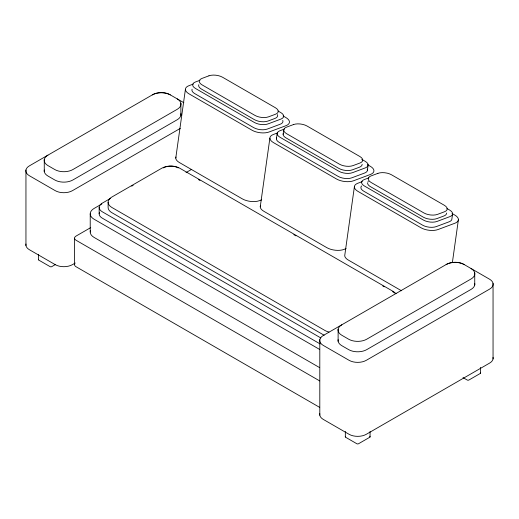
<?xml version="1.0" encoding="UTF-8"?>
<svg xmlns="http://www.w3.org/2000/svg" width="519" height="519" viewBox="0 0 519 519"><rect width="100%" height="100%" fill="white"/><g stroke="black" fill="none" stroke-linecap="round" stroke-linejoin="round"><path stroke-width="0.78" d="M175.772 158.081L185.406 89.404M260.246 206.854L269.886 138.177M276.393 138.865L277.12 133.714M283.127 134.343L283.718 130.133M354.36 186.95L344.726 255.627A12.164 5.696 8 0 0 348.327 260.064L401.505 290.77M367.433 170.063L368.153 164.912M452.626 213.685L451.906 218.836A9.731 4.554 8 0 1 449.13 221.788L436.258 226.602A9.731 4.554 8 0 1 422.602 225.162L363.754 191.187A9.731 4.554 8 0 1 361.581 185.951M452.367 262.646L458.42 219.524M180.301 128.381L72.439 190.661A12.164 7.019 0 0 1 55.235 190.661L29.434 175.766A12.164 7.019 0 0 1 29.434 165.833L152.709 94.659A12.164 7.019 0 0 1 169.914 94.659L183.856 102.71M110.677 198.29L102.256 203.156A10.542 6.085 0 0 0 102.256 211.765L320.839 337.96M131.735 186.139L133.136 185.328M101.802 203.993L94.082 208.45A13.176 7.61 0 0 0 94.082 219.213L319.672 349.456M90.734 227.601L76.021 236.093A5.067 2.926 0 0 0 76.021 240.232L319.704 380.92M186.016 172.587L191.621 169.356M55.293 264.612L51.796 266.63A1.213 0.701 0 0 1 50.077 266.63L38.899 260.175A1.213 0.701 0 0 1 38.581 259.5M75.242 263.029L72.439 264.645A12.164 7.019 0 0 1 55.235 264.645L29.434 249.749A12.164 7.019 0 0 1 25.95 243.995M199.964 80.289L195.416 81.989A9.731 4.554 8 0 0 195.52 88.49L254.368 122.465A9.731 4.554 8 0 0 268.025 123.905L280.902 119.091A9.731 4.554 8 0 0 280.798 112.591L277.996 110.969M193.295 84.059L188.877 85.713A12.164 5.696 8 0 0 189.007 93.842L251.987 130.204A12.164 5.696 8 0 0 269.056 132.001L285.995 125.669A12.164 5.696 8 0 0 285.865 117.541L283.063 115.925M284.438 129.062L279.897 130.756A9.731 4.554 8 0 0 280.001 137.263L338.849 171.238A9.731 4.554 8 0 0 352.505 172.678L365.376 167.864A9.731 4.554 8 0 0 365.272 161.364L361.769 159.339M277.775 132.832L273.357 134.486A12.164 5.696 8 0 0 273.487 142.615L336.461 178.971A12.164 5.696 8 0 0 353.53 180.774L370.469 174.442A12.164 5.696 8 0 0 370.339 166.314L367.543 164.692M261.628 199.854L259.416 200.678A12.164 5.696 8 0 1 242.347 198.881L179.373 162.525A12.164 5.696 8 0 1 175.986 156.985M368.918 177.829L364.37 179.529A9.731 4.554 8 0 0 364.474 186.036L423.322 220.011A9.731 4.554 8 0 0 436.979 221.451L449.856 216.637A9.731 4.554 8 0 0 449.746 210.13L446.943 208.515M362.249 181.605L357.831 183.252A12.164 5.696 8 0 0 357.961 191.388L420.935 227.744A12.164 5.696 8 0 0 438.01 229.547L454.949 223.215A12.164 5.696 8 0 0 454.819 215.08L452.017 213.465M346.102 248.627L343.896 249.451A12.164 5.696 8 0 1 326.821 247.654L263.847 211.291A12.164 5.696 8 0 1 260.46 205.758M198.543 179.632L199.945 180.437M293.819 234.64L295.921 235.853M382.795 286.008L384.196 286.819M392.604 291.672L396.107 293.696M463.013 377.592L467.204 380.012A1.213 0.701 0 0 0 468.923 380.012L480.101 373.557A1.213 0.701 0 0 0 480.419 372.876M324.161 335.248L111.857 212.673A12.774 7.376 0 0 1 108.114 207.457L108.114 202.248M320.139 343.928L102.256 218.136A10.542 6.085 0 0 1 99.369 212.647M319.672 367.66L94.082 237.417A13.176 7.61 0 0 1 90.475 230.553M319.704 407.402L76.021 266.714A5.067 2.926 0 0 1 74.71 263.886M493.05 283.387L493.05 358.947M480.419 367.387L480.419 373.239M474.736 272.923L474.736 285.002M370.047 431.477L370.047 436.966M345.336 431.477L345.336 436.966M338.116 329.195L338.116 341.275M319.801 339.666L319.801 415.226M180.884 103.268L180.884 115.348M99.168 207.457L99.168 213.834M90.222 213.834L90.222 232.038M74.535 238.163L74.535 264.645M44.264 159.547L44.264 171.62M38.581 254.375L38.581 259.863M25.95 170.011L25.95 245.571M493.05 357.377A12.164 7.019 0 0 1 489.566 363.125L366.291 434.299A12.164 7.019 0 0 1 349.086 434.299L323.285 419.404A12.164 7.019 0 0 1 319.801 413.649M474.736 283.348A12.774 7.376 0 0 1 471.07 289.388L366.719 349.637A12.774 7.376 0 0 1 348.658 349.637L341.781 345.667A12.774 7.376 0 0 1 338.116 339.627M471.07 268.537A12.774 7.376 0 0 1 471.07 278.963L366.719 339.212A12.774 7.376 0 0 1 348.658 339.212L341.781 335.235A12.774 7.376 0 0 1 341.781 324.81M446.132 264.56A12.774 7.376 0 0 1 464.194 264.56M180.884 113.693A12.774 7.376 0 0 1 177.219 119.733L72.868 179.983A12.774 7.376 0 0 1 54.806 179.983L47.93 176.012A12.774 7.376 0 0 1 44.264 169.973M177.219 98.882A12.774 7.376 0 0 1 177.219 109.308L72.868 169.557A12.774 7.376 0 0 1 54.806 169.557L47.93 165.58A12.774 7.376 0 0 1 47.93 155.155M152.281 94.906A12.774 7.376 0 0 1 170.342 94.906M446.619 213.049A9.731 4.554 8 0 1 443.842 216.001L436.933 218.59A9.731 4.554 8 0 1 423.277 217.15L370.482 186.665A9.731 4.554 8 0 1 367.601 183.116M367.776 182.24A9.731 4.554 8 0 1 368.308 181.436M367.231 169.149A9.731 4.554 8 0 1 364.656 173.015L351.778 177.829A9.731 4.554 8 0 1 338.122 176.389L279.274 142.414A9.731 4.554 8 0 1 276.569 137.983M362.145 164.276A9.731 4.554 8 0 1 359.369 167.235L352.459 169.817A9.731 4.554 8 0 1 338.803 168.377L286.008 137.898A9.731 4.554 8 0 1 283.296 133.467M282.751 120.376A9.731 4.554 8 0 1 280.176 124.242L267.304 129.056A9.731 4.554 8 0 1 253.648 127.616L194.8 93.641A9.731 4.554 8 0 1 192.088 89.216M277.47 114.589A9.731 4.554 8 0 1 274.895 118.462L267.979 121.044A9.731 4.554 8 0 1 254.323 119.604L201.534 89.125A9.731 4.554 8 0 1 198.822 84.694M163.316 167.903A10.542 6.085 0 0 1 178.225 167.903M395.575 293.605A12.774 7.376 0 0 0 392.805 291.211L179.801 168.234A12.774 7.376 0 0 0 161.74 168.234L111.857 197.032A12.774 7.376 0 0 0 111.857 207.457L324.862 330.434A12.774 7.376 0 0 0 329.007 332.037M369.729 436.284A1.213 0.701 0 0 1 369.729 437.277L358.551 443.732A1.213 0.701 0 0 1 356.832 443.732L345.648 437.277A1.213 0.701 0 0 1 345.336 436.602M446.561 264.314L323.285 335.488A12.164 7.019 0 0 0 323.285 345.414L349.086 360.316A12.164 7.019 0 0 0 366.291 360.316L489.566 289.141A12.164 7.019 0 0 0 489.566 279.209L463.765 264.314A12.164 7.019 0 0 0 446.561 264.314M208.93 75.819L202.021 78.408A9.731 4.554 8 0 0 202.125 84.908L254.913 115.387A9.731 4.554 8 0 0 268.57 116.827L275.485 114.245A9.731 4.554 8 0 0 275.381 107.738L222.586 77.26A9.731 4.554 8 0 0 208.93 75.819M293.404 124.592L286.494 127.174A9.731 4.554 8 0 0 286.598 133.681L339.394 164.16A9.731 4.554 8 0 0 353.05 165.6L359.959 163.018A9.731 4.554 8 0 0 359.855 156.511L307.06 126.033A9.731 4.554 8 0 0 293.404 124.592M377.884 173.365L370.975 175.947A9.731 4.554 8 0 0 371.079 182.454L423.867 212.933A9.731 4.554 8 0 0 437.523 214.373L444.433 211.791A9.731 4.554 8 0 0 444.329 205.284L391.54 174.806A9.731 4.554 8 0 0 377.884 173.365"/></g></svg>
